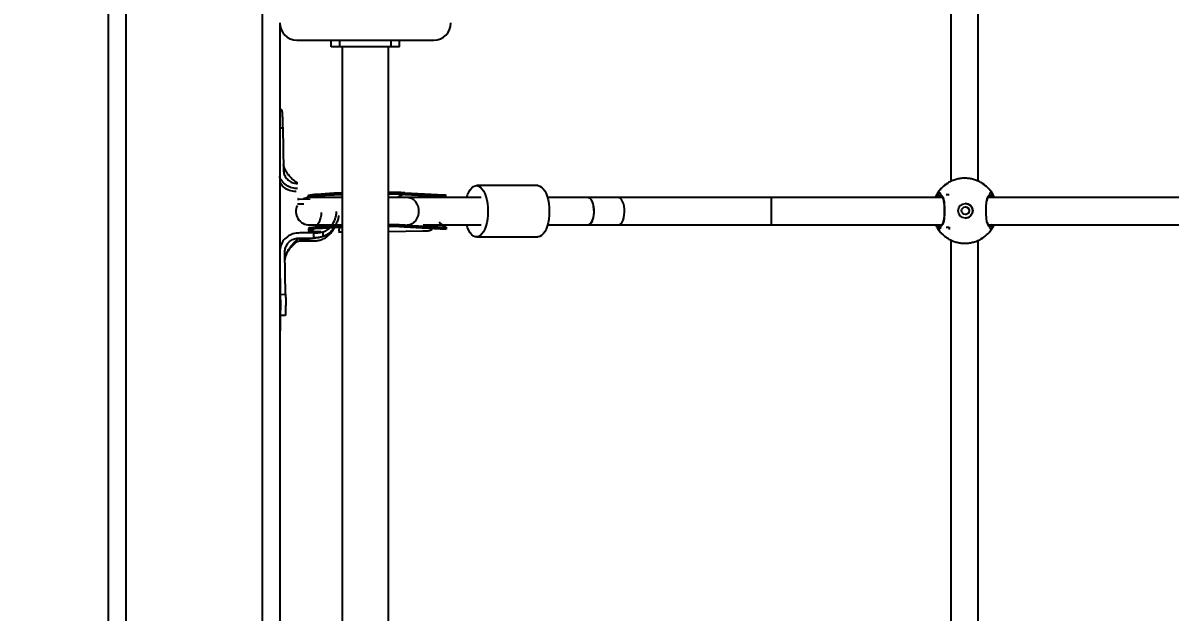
# Model space of a CAD drawing. Header units: millimetres. Extents: x -3365 to 2979, y -3775 to 2808.
# Drawn here: x -1121 to -451, y -376 to -32 of the extents above; entities that cross this region are included whole.
import ezdxf

# ---------------------------------------------------------------- set-up
doc = ezdxf.new("R2010")
doc.units = ezdxf.units.MM
for name, color, linetype in [('DIKOM_ОБЪЕКТ', 7, 'Continuous'), ('DIKOM_РАЗМЕР_ЗОНА', 7, 'Continuous'), ('DIKOM_РАЗМЕР_ОБЪЕКТА', 7, 'Continuous')]:
    doc.layers.add(name, color=color, linetype=linetype)
doc.styles.add('style1', font='arial.ttf', dxfattribs={"width": 0.8})
doc.dimstyles.new('1-50', dxfattribs={"dimtxt": 300, "dimasz": 200, "dimexe": 100, "dimexo": 0, "dimgap": 100, "dimtad": 1, "dimdec": 0, "dimtxsty": 'style1', "dimcen": 0, "dimclrd": 7, "dimclre": 7, "dimadec": 1, "dimazin": 2, "dimtfac": 1, "dimtdec": 0, "dimtmove": 0, "dimatfit": 3, "dimfxl": 0, "dimlwd": 25, "dimlwe": 18, "dimarcsym": 0})

# ---------------------------------------------------------------- blocks, each defined once
blk = doc.blocks.new('*D10')
at = {"layer": 'Defpoints', "color": 0, "transparency": 16777216}
for p in [(-921.14, 1308.33), (-1680.72, -1441.67), (325.78, -1441.67)]:
    blk.add_point(p, dxfattribs=at)
at = {"layer": 'DIKOM_РАЗМЕР_ОБЪЕКТА', "color": 7, "lineweight": 18, "transparency": 16777216}
for p, q in [((-921.14, 1308.33), (-1780.72, 1308.33)), ((325.78, -1441.67), (-1780.72, -1441.67))]:
    blk.add_line(p, q, dxfattribs=at)
at = {"layer": 'DIKOM_РАЗМЕР_ОБЪЕКТА', "color": 7, "lineweight": 25, "transparency": 16777216}
blk.add_line((-1680.72, 1108.33), (-1680.72, -1241.67), dxfattribs=at)
at = {"layer": 'DIKOM_РАЗМЕР_ОБЪЕКТА', "color": 7, "transparency": 16777216}
for points in [[(-1714.05, 1108.33), (-1647.38, 1108.33), (-1680.72, 1308.33)], [(-1714.05, -1241.67), (-1647.38, -1241.67), (-1680.72, -1441.67)]]:
    blk.add_solid(points, dxfattribs=at)
at = {"layer": 'DIKOM_РАЗМЕР_ОБЪЕКТА', "color": 0, "transparency": 16777216, "insert": (-1933.89, 16.54), "char_height": 300, "attachment_point": 5, "rotation": 90, "style": 'style1'}
blk.add_mtext('2750', dxfattribs=at)
blk = doc.blocks.new('*D12')
at = {"layer": 'Defpoints', "color": 0, "transparency": 16777216}
for p in [(-2915.08, 2808.33), (772.79, 2808.33), (178.86, -2941.67)]:
    blk.add_point(p, dxfattribs=at)
at = {"layer": 'DIKOM_РАЗМЕР_ЗОНА', "color": 7, "lineweight": 18, "transparency": 16777216}
for p, q in [((772.79, 2808.33), (-3015.08, 2808.33)), ((178.86, -2941.67), (-3015.08, -2941.67))]:
    blk.add_line(p, q, dxfattribs=at)
at = {"layer": 'DIKOM_РАЗМЕР_ЗОНА', "color": 7, "lineweight": 25, "transparency": 16777216}
blk.add_line((-2915.08, -2741.67), (-2915.08, 2608.33), dxfattribs=at)
at = {"layer": 'DIKOM_РАЗМЕР_ЗОНА', "color": 7, "transparency": 16777216}
for points in [[(-2948.41, 2608.33), (-2881.74, 2608.33), (-2915.08, 2808.33)], [(-2948.41, -2741.67), (-2881.74, -2741.67), (-2915.08, -2941.67)]]:
    blk.add_solid(points, dxfattribs=at)
at = {"layer": 'DIKOM_РАЗМЕР_ЗОНА', "color": 0, "transparency": 16777216, "insert": (-3168.25, 58.33), "char_height": 300, "attachment_point": 5, "rotation": 90, "style": 'style1'}
blk.add_mtext('5750', dxfattribs=at)

msp = doc.modelspace()

# ---------------------------------------------------------------- linework, layer by layer
at = {"layer": 'DIKOM_ОБЪЕКТ'}
for p, q in [((-1071.14, -1291.67), (-1071.14, 1308.33)), ((-1061.14, 1308.33), (-1061.14, -1291.67)), ((-981.14, -1291.67), (-981.14, 1308.33)), ((-579.15, 141.47), (-579.15, -124.26)), ((-563.15, -124.09), (-563.15, 141.35)), ((-971.14, -31.67), (-971.14, -1051.67)), ((-961.14, -41.67), (-881.14, -41.67)), ((-941.14, -45.67), (-941.14, -41.67)), ((-936.14, -45.67), (-941.14, -45.67)), ((-936.14, -45.67), (-936.14, -41.67)), ((-906.14, -45.67), (-936.14, -45.67)), ((-934.64, -45.67), (-934.64, -1037.67)), ((-907.64, -1037.67), (-907.64, -45.67)), ((-906.14, -45.67), (-906.14, -41.67)), ((-901.14, -45.67), (-906.14, -45.67)), ((-901.14, -45.67), (-901.14, -41.67)), ((-969.98, -82.47), (-971.14, -82.49)), ((-971.14, -92.91), (-969.43, -92.88)), ((-969.43, -92.88), (-968.99, -117.57)), ((-820.46, -126.7), (-856.24, -126.7)), ((-581.25, -125.39), (-580.57, -125.31)), ((-560.8, -125.39), (-560.75, -125.39)), ((-954.66, -132.75), (-954.64, -133.75)), ((-934.64, -133.7), (-953.61, -133.7)), ((-896.94, -133.7), (-907.64, -133.7)), ((-898.09, -130.88), (-898.08, -131.88)), ((-898.09, -130.88), (-875.1, -132.03)), ((-898.08, -131.88), (-875.08, -133.03)), ((-853.5, -133.7), (-896.94, -133.7)), ((-875.08, -133.03), (-875.1, -132.03)), ((-874.18, -133.2), (-874.2, -132.2)), ((-791.14, -133.7), (-814.79, -133.7)), ((-773.37, -133.7), (-791.14, -133.7)), ((-683.93, -133.7), (-773.37, -133.7)), ((-584.16, -133.7), (-683.93, -133.7)), ((-683.93, -149.7), (-683.93, -133.7)), ((-586.44, -132.38), (-585.52, -132.14)), ((-585.25, -132.92), (-585.13, -132.91)), ((-581.93, -131.89), (-580.08, -131.89)), ((-284.16, -133.7), (-557.42, -133.7)), ((-556.56, -132.92), (-556.48, -132.91)), ((-556.17, -132.14), (-555.31, -132.41)), ((-554.99, -131.2), (-554.92, -131.55)), ((-961.4, -139.3), (-961.54, -139.3)), ((-960.85, -134.56), (-959.86, -134.54)), ((-959.8, -137.54), (-960.8, -137.56)), ((-959.86, -134.54), (-953.38, -134.43)), ((-957.12, -137.49), (-959.8, -137.54)), ((-954.31, -151.72), (-954.29, -152.72)), ((-953.77, -149.7), (-934.64, -149.7)), ((-946.01, -153.78), (-945.97, -156.5)), ((-936.83, -153.73), (-934.64, -153.74)), ((-907.64, -153.46), (-887.61, -153.22)), ((-898.42, -150.85), (-873.89, -152.08)), ((-897.73, -150.85), (-898.42, -150.85)), ((-897.74, -149.85), (-897.73, -150.85)), ((-897.74, -149.85), (-874.75, -151)), ((-897.73, -150.85), (-874.73, -152)), ((-887.33, -149.7), (-853.5, -149.7)), ((-874.73, -152), (-874.75, -151)), ((-873.83, -152.08), (-873.85, -151.07)), ((-814.79, -149.7), (-791.14, -149.7)), ((-791.14, -149.7), (-773.37, -149.7)), ((-773.37, -149.7), (-683.93, -149.7)), ((-683.93, -149.7), (-584.7, -149.7)), ((-586.12, -149.56), (-585.32, -149.86)), ((-585.13, -149.87), (-585.31, -149.85)), ((-581.93, -150.89), (-580.08, -150.89)), ((-580.08, -150.89), (-580.08, -152.26)), ((-556.93, -149.7), (-284.7, -149.7)), ((-555.22, -150.29), (-556.17, -150.63)), ((-556.05, -149.7), (-555.38, -149.49)), ((-554.92, -151.23), (-554.99, -151.57)), ((-959.34, -154.37), (-960.34, -154.39)), ((-960.31, -159.12), (-960.03, -159.11)), ((-960.29, -157.38), (-959.29, -157.36)), ((-960.03, -159.11), (-951.89, -158.98)), ((-959.52, -158.21), (-959.51, -158.18)), ((-951.21, -154.23), (-959.34, -154.37)), ((-959.29, -157.36), (-951.15, -157.23)), ((-951.15, -157.23), (-951.21, -154.23)), ((-950.21, -157.18), (-948.36, -157.09)), ((-856.24, -156.7), (-820.46, -156.7)), ((-585, -154.19), (-584.74, -154.47)), ((-581.25, -157.39), (-580.57, -157.47)), ((-579.15, -158.53), (-579.15, -424.26)), ((-563.15, -424.09), (-563.15, -158.65)), ((-561.57, -157.47), (-560.75, -157.39)), ((-967.71, -190.19), (-968.14, -165.52)), ((-971.14, -174.69), (-970.7, -199.38)), ((-970.7, -190.24), (-967.71, -190.19)), ((-970.89, -202.41), (-967.89, -202.35))]:
    msp.add_line(p, q, dxfattribs=at)
at = {"layer": 'DIKOM_ОБЪЕКТ', "flags": 128}
for points in [[(-861.91, -133.7), (-861.41, -132.16), (-860.7, -130.5), (-859.89, -129.11), (-858.98, -128.01), (-858.02, -127.24), (-857.01, -126.8), (-855.98, -126.71), (-854.96, -126.97), (-853.97, -127.58), (-853.03, -128.52), (-852.17, -129.77), (-851.41, -131.3), (-850.75, -133.07), (-850.23, -135.04), (-849.84, -137.17), (-849.61, -139.41), (-849.53, -141.7)], [(-820.46, -126.7), (-820.21, -126.71), (-819.18, -126.97), (-818.19, -127.58), (-817.26, -128.52), (-816.4, -129.77), (-815.63, -131.3), (-814.98, -133.07), (-814.45, -135.04), (-814.07, -137.17), (-813.83, -139.41), (-813.75, -141.7)], [(-934.64, -131), (-936.41, -131.07), (-939.37, -131.19), (-942.14, -131.33), (-944.69, -131.48), (-947.01, -131.64), (-949.06, -131.8), (-950.81, -131.97), (-952.26, -132.13), (-953.37, -132.3), (-954.15, -132.47), (-954.57, -132.64), (-954.66, -132.75)], [(-934.64, -132), (-936.4, -132.07), (-939.35, -132.19), (-942.12, -132.33), (-944.68, -132.48), (-946.99, -132.64), (-949.04, -132.8), (-950.8, -132.96), (-952.24, -133.13), (-953.36, -133.3), (-954.13, -133.47), (-954.55, -133.64), (-954.64, -133.75)], [(-896.94, -149.7), (-895.78, -149.59), (-894.29, -149.13), (-892.92, -148.32), (-891.75, -147.2), (-890.81, -145.82), (-890.16, -144.25), (-889.83, -142.57), (-889.83, -140.84), (-890.16, -139.15), (-890.81, -137.58), (-891.75, -136.2), (-892.92, -135.08), (-894.29, -134.27), (-895.78, -133.81), (-896.94, -133.7)], [(-791.14, -149.7), (-790.37, -149.51), (-789.64, -148.96), (-788.98, -148.07), (-788.42, -146.88), (-787.98, -145.45), (-787.7, -143.84), (-787.57, -142.13), (-787.61, -140.41), (-787.82, -138.74), (-788.18, -137.21), (-788.68, -135.89), (-789.3, -134.85), (-790, -134.12), (-790.76, -133.75), (-791.14, -133.7)], [(-791.14, -149.7), (-790.56, -149.59), (-789.82, -149.13), (-789.14, -148.32), (-788.55, -147.2), (-788.08, -145.82), (-787.75, -144.25), (-787.59, -142.57), (-787.59, -140.84), (-787.75, -139.15), (-788.08, -137.58), (-788.55, -136.2), (-789.14, -135.08), (-789.82, -134.27), (-790.56, -133.81), (-791.14, -133.7)], [(-773.37, -149.7), (-772.6, -149.51), (-771.87, -148.96), (-771.21, -148.07), (-770.65, -146.88), (-770.21, -145.45), (-769.93, -143.84), (-769.8, -142.13), (-769.84, -140.41), (-770.05, -138.74), (-770.41, -137.21), (-770.91, -135.89), (-771.53, -134.85), (-772.23, -134.12), (-772.99, -133.75), (-773.37, -133.7)], [(-849.53, -141.7), (-849.61, -143.99), (-849.84, -146.23), (-850.23, -148.36), (-850.75, -150.33), (-851.41, -152.1), (-852.17, -153.63), (-853.03, -154.88), (-853.97, -155.82), (-854.96, -156.43), (-855.98, -156.69), (-857.01, -156.6), (-858.02, -156.16), (-858.98, -155.39), (-859.89, -154.29), (-860.7, -152.9), (-861.41, -151.24), (-861.91, -149.7)], [(-813.75, -141.7), (-813.83, -143.99), (-814.07, -146.23), (-814.45, -148.36), (-814.98, -150.33), (-815.63, -152.1), (-816.4, -153.63), (-817.26, -154.88), (-818.19, -155.82), (-819.18, -156.43), (-820.21, -156.69), (-820.46, -156.7)], [(-934.64, -149.99), (-936.07, -150.04), (-939.02, -150.17), (-941.79, -150.31), (-944.34, -150.46), (-946.66, -150.61), (-948.71, -150.77), (-950.47, -150.94), (-951.91, -151.11), (-953.03, -151.28), (-953.8, -151.45), (-954.22, -151.61), (-954.31, -151.72)], [(-934.64, -150.99), (-936.05, -151.04), (-939, -151.17), (-941.77, -151.31), (-944.33, -151.45), (-946.64, -151.61), (-948.69, -151.77), (-950.45, -151.94), (-951.89, -152.11), (-953.01, -152.28), (-953.78, -152.45), (-954.2, -152.61), (-954.27, -152.77), (-953.99, -152.92), (-953.35, -153.07), (-952.36, -153.2), (-951.04, -153.32), (-949.4, -153.43), (-947.47, -153.52), (-947.22, -153.53)], [(-898.42, -150.85), (-899.36, -150.74), (-899.65, -150.68)], [(-877.95, -147.77), (-877.36, -148.57), (-876.12, -149.77)]]:
    msp.add_lwpolyline(points, dxfattribs=at)
at = {"layer": 'DIKOM_ОБЪЕКТ'}
for centre, radius in [((-570.64, -141.39), 4.25), ((-570.68, -141.39), 2.25)]:
    msp.add_circle(centre, radius, dxfattribs=at)
for centre, radius, start, end in [((-961.14, -31.67), 10, 180, 270), ((-881.14, -31.67), 10, 270, 0), ((-571, -141.39), 19, 122.65184, 147.35469), ((-571, -141.39), 19, 32.64459, 57.34887), ((-953.77, -141.7), 8, 96.21312, 115.81644), ((-909.39, -375.63), 245.01, 87.35632, 89.59053), ((-909.39, -377.11), 245.5, 87.3586, 89.59268), ((-897.64, -138.77), 6.91, 93.63148, 132.78695), ((-570.96, -141.37), 18.64, 144.38696, 149.4334), ((-570.97, -141.31), 17.2, 144.95479, 147.8067), ((-570.64, -141.25), 17.09, 32.18449, 35.05402), ((-570.9, -141.37), 18.64, 30.56848, 35.61464), ((-953.77, -141.7), 8, 154.95948, 270), ((-570.64, -141.39), 4.25, 359.99862, 89.99415), ((-570.64, -141.39), 4.25, 269.99843, 0.0072), ((-909.6, -414.71), 265.12, 87.43645, 89.57653), ((-909.56, -414.99), 264.41, 87.43433, 89.58417), ((-570.92, -141.39), 18.68, 210.5701, 215.605), ((-571, -141.39), 19, 212.64415, 237.34931), ((-570.86, -141.4), 17.33, 212.20827, 215.03908), ((-571, -141.39), 19, 302.64997, 327.35656), ((-570.75, -141.46), 17.22, 324.95212, 327.80053), ((-570.94, -141.38), 18.68, 324.39339, 329.42803)]:
    msp.add_arc(centre, radius, start, end, dxfattribs=at)
for points, knots in [([(-969.98, -82.51), (-969.96, -82.53), (-969.92, -82.57), (-969.84, -83.3), (-969.75, -84.56), (-969.66, -86.37), (-969.55, -89), (-969.48, -91.42), (-969.43, -92.88)], [0, 0, 0, 0, 0.127549, 0.282777, 0.442506, 0.597737, 0.757467, 1, 1, 1, 1]), ([(-960.51, -125.36), (-960.7, -125.3), (-961.1, -125.16), (-961.95, -124.46), (-962.9, -123.61), (-964.03, -122.68), (-964.98, -121.74), (-965.95, -120.64), (-967.05, -119.2), (-967.96, -117.56), (-968.56, -116.05), (-968.83, -115.21), (-968.98, -114.66), (-969.03, -114.42), (-969.05, -114.33)], [0, 0, 0, 0, 0.042862, 0.08917, 0.227715, 0.327811, 0.424984, 0.532167, 0.650249, 0.817667, 0.90081, 0.941223, 0.975667, 1, 1, 1, 1]), ([(-968.99, -117.57), (-968.98, -117.79), (-968.93, -118.91), (-968.37, -120.89), (-966.81, -123.13), (-964.6, -124.73), (-962.49, -125.38), (-961.22, -125.41), (-960.85, -125.42)], [0, 0, 0, 0, 0.054132, 0.268334, 0.482528, 0.697283, 0.911983, 1, 1, 1, 1]), ([(-960.8, -128.42), (-960.89, -128.42), (-961.31, -128.42), (-962.97, -128.33), (-965.77, -127.58), (-968.79, -125.4), (-970.67, -123.16), (-971.06, -121.65), (-971.14, -121.34)], [0, 0, 0, 0, 0.019063, 0.095389, 0.373319, 0.651246, 0.927952, 1, 1, 1, 1]), ([(-961.54, -130.17), (-961.63, -130.17), (-962.05, -130.17), (-963.71, -130.08), (-966.47, -129.31), (-969.44, -127.36), (-970.62, -125.48), (-971.14, -124.66)], [0, 0, 0, 0, 0.021953, 0.109854, 0.429929, 0.750002, 1, 1, 1, 1]), ([(-581.3, -125.45), (-581.43, -125.52), (-582.21, -125.98), (-583.52, -127.05), (-585.16, -128.64), (-586.57, -130.43), (-587.65, -132.12), (-588.15, -133.25), (-588.35, -133.7)], [0, 0, 0, 0, 0.038966, 0.248128, 0.456369, 0.663079, 0.867029, 1, 1, 1, 1]), ([(-561.18, -125.12), (-561.84, -124.76), (-563.17, -124.01), (-565.35, -123.2), (-567.64, -122.64), (-570.03, -122.36), (-572.47, -122.39), (-574.93, -122.74), (-577.36, -123.43), (-579.48, -124.31), (-580.71, -125.08), (-581.21, -125.39)], [0, 0, 0, 0, 0.107113, 0.217064, 0.328828, 0.44238, 0.55776, 0.675059, 0.794452, 0.916229, 1, 1, 1, 1]), ([(-560.73, -125.43), (-560.87, -125.32), (-561.01, -125.21), (-561.17, -125.13), (-561.18, -125.12)], [0, 0, 0, 0, 0.963295, 1, 1, 1, 1]), ([(-554.97, -131.19), (-554.99, -131.16), (-555.35, -130.53), (-556.23, -129.39), (-557.66, -127.8), (-559.16, -126.46), (-560.25, -125.74), (-560.73, -125.43)], [0, 0, 0, 0, 0.012223, 0.264709, 0.524838, 0.791498, 1, 1, 1, 1]), ([(-875.1, -132.03), (-874.81, -132.04), (-874.29, -132.07), (-874.26, -132.16), (-874.24, -132.2)], [0, 0, 0, 0, 0.554091, 1, 1, 1, 1]), ([(-874.77, -133.7), (-874.68, -133.63), (-874.33, -133.38), (-874.13, -133.21), (-874.24, -133.08), (-874.79, -133.05), (-875.08, -133.03)], [0, 0, 0, 0, 0.100111, 0.386814, 0.676675, 1, 1, 1, 1]), ([(-587.93, -133.7), (-587.5, -133.15), (-587.01, -132.51), (-586.51, -132.4), (-586.44, -132.38)], [0, 0, 0, 0, 0.858408, 1, 1, 1, 1]), ([(-585.23, -132.94), (-585.56, -132.94), (-586.09, -132.94), (-586.62, -133.5), (-586.81, -133.7)], [0, 0, 0, 0, 0.63344, 1, 1, 1, 1]), ([(-586.11, -130.51), (-586.02, -130.67), (-585.83, -130.98), (-585.31, -131.28), (-585.05, -131.43)], [0, 0, 0, 0, 0.496571, 1, 1, 1, 1]), ([(-585.05, -131.43), (-585.31, -131.28), (-585.83, -130.98), (-586.02, -130.67), (-586.11, -130.51)], [0, 0, 0, 0, 0.496486, 1, 1, 1, 1]), ([(-585.05, -132.9), (-585.11, -132.9), (-585.24, -132.88), (-585.41, -132.78), (-585.54, -132.64), (-585.6, -132.47), (-585.6, -132.31), (-585.56, -132.2), (-585.53, -132.15), (-585.52, -132.14)], [0, 0, 0, 0, 0.177657, 0.355488, 0.528427, 0.689338, 0.838929, 0.983098, 1, 1, 1, 1]), ([(-585.52, -132.14), (-585.55, -132.19), (-585.59, -132.28), (-585.6, -132.45), (-585.56, -132.6), (-585.46, -132.74), (-585.32, -132.84), (-585.18, -132.9), (-585.08, -132.9), (-585.05, -132.9)], [0, 0, 0, 0, 0.145257, 0.290777, 0.434639, 0.582067, 0.738554, 0.90619, 1, 1, 1, 1]), ([(-585.52, -132.14), (-585.14, -132.27), (-584.34, -132.55), (-583.51, -134.29), (-583.09, -136.55), (-582.88, -139.12), (-582.83, -141.88), (-582.95, -144.93), (-583.29, -147.57), (-583.93, -149.52), (-584.73, -150.46), (-585.32, -150.59), (-585.52, -150.63)], [0, 0, 0, 0, 0.111434, 0.229359, 0.339013, 0.410113, 0.516709, 0.623259, 0.729394, 0.834804, 0.941414, 1, 1, 1, 1]), ([(-585.04, -132.94), (-584.98, -132.95), (-584.78, -132.98), (-584.46, -133.24), (-584.06, -133.8), (-583.7, -134.64), (-583.42, -135.75), (-583.21, -137.08), (-583.08, -138.56), (-583.01, -139.87), (-583.01, -140.66), (-583.01, -140.92)], [0, 0, 0, 0, 0.056311, 0.183682, 0.303648, 0.431187, 0.558268, 0.683795, 0.812724, 0.940876, 1, 1, 1, 1]), ([(-558.15, -135.45), (-558.12, -135.22), (-557.97, -134.17), (-557.44, -132.95), (-556.74, -132.24), (-556.28, -132.16), (-556.17, -132.14)], [0, 0, 0, 0, 0.10276, 0.487505, 0.879934, 1, 1, 1, 1]), ([(-558.04, -135.65), (-557.99, -135.42), (-557.88, -134.79), (-557.61, -134.01), (-557.26, -133.35), (-556.88, -133), (-556.67, -132.87), (-556.53, -132.9), (-556.52, -132.9)], [0, 0, 0, 0, 0.124983, 0.336786, 0.549209, 0.760544, 0.983632, 1, 1, 1, 1]), ([(-555.75, -130.51), (-555.82, -130.67), (-555.95, -130.98), (-556.42, -131.28), (-556.65, -131.43)], [0, 0, 0, 0, 0.49657, 1, 1, 1, 1]), ([(-555.75, -130.51), (-555.82, -130.67), (-555.95, -130.98), (-556.42, -131.28), (-556.65, -131.43)], [0, 0, 0, 0, 0.49657, 1, 1, 1, 1]), ([(-556.17, -132.14), (-556.15, -132.19), (-556.1, -132.28), (-556.1, -132.45), (-556.14, -132.6), (-556.23, -132.74), (-556.37, -132.84), (-556.52, -132.9), (-556.61, -132.9), (-556.65, -132.9)], [0, 0, 0, 0, 0.145256, 0.290778, 0.43464, 0.582067, 0.738554, 0.90619, 1, 1, 1, 1]), ([(-556.52, -132.88), (-556.5, -132.88), (-556.41, -132.87), (-556.28, -132.78), (-556.16, -132.64), (-556.1, -132.47), (-556.1, -132.31), (-556.14, -132.2), (-556.17, -132.15), (-556.17, -132.14)], [0, 0, 0, 0, 0.067206, 0.268945, 0.465088, 0.647608, 0.817288, 0.980829, 1, 1, 1, 1]), ([(-555.01, -133.7), (-555.17, -133.52), (-555.64, -132.95), (-556.12, -132.95), (-556.44, -132.96)], [0, 0, 0, 0, 0.319421, 1, 1, 1, 1]), ([(-555.31, -132.41), (-555.22, -132.43), (-554.78, -132.53), (-554.34, -133.18), (-553.99, -133.7)], [0, 0, 0, 0, 0.199299, 1, 1, 1, 1]), ([(-553.65, -133.7), (-553.77, -133.41), (-554.14, -132.54), (-554.64, -131.73), (-554.97, -131.19)], [0, 0, 0, 0, 0.33145, 1, 1, 1, 1]), ([(-960.11, -134.55), (-960.23, -134.56), (-960.36, -134.57), (-960.49, -134.51), (-960.51, -134.5)], [0, 0, 0, 0, 0.870705, 1, 1, 1, 1]), ([(-570.73, -139.15), (-570.52, -139.16), (-570.06, -139.19), (-569.41, -139.52), (-568.87, -140.04), (-568.54, -140.7), (-568.5, -141.17), (-568.48, -141.39)], [0, 0, 0, 0, 0.18122, 0.388195, 0.601204, 0.818584, 1, 1, 1, 1]), ([(-557.8, -148.6), (-557.91, -148.34), (-558.24, -147.52), (-558.43, -145.55), (-558.57, -142.94), (-558.58, -140.17), (-558.48, -137.39), (-558.24, -136.03), (-558.15, -135.45)], [0, 0, 0, 0, 0.095458, 0.303915, 0.440558, 0.645593, 0.850384, 1, 1, 1, 1]), ([(-946.95, -142.41), (-946.97, -142.91), (-947.01, -143.98), (-947.35, -145.65), (-947.95, -147.42), (-948.89, -149.2), (-950.11, -150.84), (-951.47, -152.16), (-952.8, -153.14), (-953.95, -153.79), (-954.8, -154.18), (-955.1, -154.28), (-955.15, -154.3)], [0, 0, 0, 0, 0.096672, 0.20607, 0.325937, 0.455397, 0.592363, 0.717111, 0.823635, 0.913127, 0.987301, 1, 1, 1, 1]), ([(-946.01, -153.78), (-945.44, -153.57), (-943.87, -152.98), (-941.59, -151.19), (-939.42, -148.19), (-938.35, -144.93), (-937.99, -142.7), (-938.03, -141.89), (-938.03, -141.87)], [0, 0, 0, 0, 0.121319, 0.331322, 0.564194, 0.841431, 0.996248, 1, 1, 1, 1]), ([(-936.68, -144.1), (-936.8, -144.74), (-937.07, -146.26), (-937.87, -148.56), (-939.13, -150.98), (-940.84, -153.17), (-943.09, -155.19), (-944.95, -156.04), (-945.97, -156.5)], [0, 0, 0, 0, 0.119615, 0.282589, 0.445512, 0.619966, 0.794259, 1, 1, 1, 1]), ([(-583.01, -140.92), (-583, -141.21), (-582.99, -142.06), (-583.04, -143.45), (-583.14, -145.01), (-583.31, -146.43), (-583.56, -147.65), (-583.88, -148.62), (-584.27, -149.32), (-584.69, -149.73), (-584.96, -149.89), (-585.13, -149.87), (-585.15, -149.87)], [0, 0, 0, 0, 0.063293, 0.180364, 0.296849, 0.412182, 0.527054, 0.639976, 0.752369, 0.864577, 0.982618, 1, 1, 1, 1]), ([(-568.48, -141.39), (-568.5, -141.64), (-568.55, -142.13), (-568.92, -142.8), (-569.48, -143.31), (-570.12, -143.61), (-570.56, -143.61), (-570.73, -143.61)], [0, 0, 0, 0, 0.209699, 0.419257, 0.633145, 0.850569, 1, 1, 1, 1]), ([(-951.21, -154.23), (-951.12, -154.23), (-950.7, -154.22), (-949.93, -154.21), (-948.27, -154.22), (-946.98, -153.97), (-946.01, -153.78)], [0, 0, 0, 0, 0.048446, 0.242259, 0.436072, 1, 1, 1, 1]), ([(-948.82, -149.7), (-948.89, -149.76), (-949.15, -149.97), (-949.61, -150.3), (-949.83, -150.47), (-949.79, -150.53), (-949.77, -150.55)], [0, 0, 0, 0, 0.084923, 0.294753, 0.73836, 1, 1, 1, 1]), ([(-949.36, -151.52), (-949.36, -151.56), (-949.36, -151.68), (-948.55, -151.65), (-946.97, -151.55), (-944.65, -151.37), (-942.01, -151.2), (-939.07, -151.05), (-936.59, -150.94), (-935.06, -150.88), (-934.64, -150.87)], [0, 0, 0, 0, 0.071347, 0.211829, 0.357662, 0.50761, 0.656135, 0.802447, 0.946497, 1, 1, 1, 1]), ([(-946.69, -158.2), (-946.25, -158.02), (-944.57, -157.32), (-942.45, -155.73), (-940.53, -153.56), (-939.24, -151.53), (-938.46, -149.99), (-938.2, -149.09), (-938.18, -149.01)], [0, 0, 0, 0, 0.109856, 0.4258, 0.603746, 0.781771, 0.982305, 1, 1, 1, 1]), ([(-936.55, -150.94), (-936.54, -151.26), (-936.51, -152.03), (-936.62, -152.79), (-936.68, -153.23)], [0, 0, 0, 0, 0.415858, 1, 1, 1, 1]), ([(-887.61, -153.22), (-887.05, -153.21), (-885.92, -153.2), (-884.33, -153.1), (-883.07, -152.83), (-882.29, -152.35), (-882.11, -151.87), (-882.02, -151.65)], [0, 0, 0, 0, 0.211763, 0.423584, 0.633078, 0.834052, 1, 1, 1, 1]), ([(-873.86, -151.07), (-873.95, -151.04), (-874.13, -150.98), (-875, -150.57), (-875.74, -150.04), (-876.12, -149.77)], [0, 0, 0, 0, 0.337797, 0.658898, 1, 1, 1, 1]), ([(-874.75, -151), (-874.45, -151.03), (-873.99, -151.06), (-873.95, -151.07), (-873.94, -151.07)], [0, 0, 0, 0, 0.633378, 1, 1, 1, 1]), ([(-873.86, -152.08), (-873.88, -152.07), (-873.93, -152.06), (-874.45, -152.02), (-874.73, -152)], [0, 0, 0, 0, 0.456565, 1, 1, 1, 1]), ([(-588.07, -149.7), (-588.04, -149.78), (-587.74, -150.47), (-586.98, -151.7), (-586.1, -153), (-585.49, -153.65), (-585.35, -153.8)], [0, 0, 0, 0, 0.051925, 0.456619, 0.876777, 1, 1, 1, 1]), ([(-586.64, -150.24), (-586.76, -150.21), (-586.99, -150.17), (-587.21, -149.85), (-587.32, -149.7)], [0, 0, 0, 0, 0.52614, 1, 1, 1, 1]), ([(-585.52, -150.63), (-585.57, -150.64), (-585.92, -150.66), (-586.3, -150.44), (-586.64, -150.24)], [0, 0, 0, 0, 0.120946, 1, 1, 1, 1]), ([(-585.05, -151.35), (-585.31, -151.5), (-585.83, -151.8), (-586.02, -152.11), (-586.11, -152.26)], [0, 0, 0, 0, 0.496485, 1, 1, 1, 1]), ([(-586.11, -152.26), (-586.02, -152.11), (-585.83, -151.8), (-585.31, -151.5), (-585.05, -151.35)], [0, 0, 0, 0, 0.49657, 1, 1, 1, 1]), ([(-585.52, -150.63), (-585.55, -150.59), (-585.59, -150.49), (-585.6, -150.33), (-585.56, -150.17), (-585.46, -150.04), (-585.32, -149.93), (-585.18, -149.88), (-585.08, -149.87), (-585.05, -149.87)], [0, 0, 0, 0, 0.14535, 0.290754, 0.434608, 0.582119, 0.738531, 0.906194, 1, 1, 1, 1]), ([(-585.19, -149.9), (-585.2, -149.9), (-585.29, -149.91), (-585.41, -149.99), (-585.54, -150.13), (-585.6, -150.3), (-585.6, -150.47), (-585.56, -150.58), (-585.53, -150.63), (-585.52, -150.63)], [0, 0, 0, 0, 0.057029, 0.260881, 0.45928, 0.643791, 0.815198, 0.980512, 1, 1, 1, 1]), ([(-556.17, -150.63), (-556.23, -150.63), (-556.69, -150.56), (-557.34, -150.14), (-557.68, -149), (-557.8, -148.6)], [0, 0, 0, 0, 0.078535, 0.679047, 1, 1, 1, 1]), ([(-556.68, -149.82), (-556.74, -149.81), (-556.91, -149.77), (-557.22, -149.46), (-557.53, -148.97), (-557.68, -148.5), (-557.74, -148.32)], [0, 0, 0, 0, 0.180993, 0.50384, 0.809032, 1, 1, 1, 1]), ([(-557.63, -154.84), (-557.37, -154.59), (-556.57, -153.82), (-555.68, -152.72), (-555.14, -151.82), (-554.99, -151.57)], [0, 0, 0, 0, 0.252607, 0.792677, 1, 1, 1, 1]), ([(-556.65, -149.87), (-556.63, -149.88), (-556.57, -149.89), (-556.5, -149.85), (-556.45, -149.83)], [0, 0, 0, 0, 0.218328, 1, 1, 1, 1]), ([(-556.65, -149.87), (-556.58, -149.88), (-556.45, -149.89), (-556.28, -149.99), (-556.16, -150.13), (-556.1, -150.3), (-556.1, -150.47), (-556.14, -150.58), (-556.17, -150.63), (-556.17, -150.63)], [0, 0, 0, 0, 0.177667, 0.35546, 0.528456, 0.689359, 0.838834, 0.983006, 1, 1, 1, 1]), ([(-556.17, -150.63), (-556.15, -150.59), (-556.1, -150.49), (-556.1, -150.33), (-556.14, -150.17), (-556.23, -150.04), (-556.37, -149.93), (-556.52, -149.88), (-556.61, -149.87), (-556.65, -149.87)], [0, 0, 0, 0, 0.14535, 0.290755, 0.434609, 0.582119, 0.738531, 0.906195, 1, 1, 1, 1]), ([(-556.65, -151.35), (-556.42, -151.5), (-555.95, -151.8), (-555.82, -152.11), (-555.75, -152.26)], [0, 0, 0, 0, 0.496485, 1, 1, 1, 1]), ([(-556.65, -151.35), (-556.42, -151.5), (-555.95, -151.8), (-555.82, -152.11), (-555.75, -152.26)], [0, 0, 0, 0, 0.496485, 1, 1, 1, 1]), ([(-554.51, -149.7), (-554.64, -149.89), (-554.88, -150.23), (-555.11, -150.27), (-555.22, -150.29)], [0, 0, 0, 0, 0.574356, 1, 1, 1, 1]), ([(-554.99, -151.57), (-554.74, -151.19), (-554.34, -150.59), (-554.05, -149.94), (-553.95, -149.7)], [0, 0, 0, 0, 0.639494, 1, 1, 1, 1]), ([(-960.34, -154.39), (-960.43, -154.39), (-960.85, -154.4), (-962.5, -154.54), (-965.23, -155.39), (-968.25, -157.63), (-970.35, -160.74), (-971.11, -163.56), (-971.14, -165.17), (-971.14, -165.55)], [0, 0, 0, 0, 0.01481, 0.074108, 0.288783, 0.503462, 0.718039, 0.933088, 1, 1, 1, 1]), ([(-968.14, -165.52), (-968.14, -165.43), (-968.15, -164.97), (-968.04, -163.76), (-967.46, -161.81), (-965.99, -159.69), (-963.78, -158.08), (-961.75, -157.45), (-960.57, -157.4), (-960.29, -157.38)], [0, 0, 0, 0, 0.022082, 0.110617, 0.289012, 0.502889, 0.717715, 0.931832, 1, 1, 1, 1]), ([(-968.06, -170.07), (-968.02, -169.8), (-967.89, -168.92), (-967.48, -167.39), (-966.65, -165.19), (-965.23, -162.88), (-963.9, -161.17), (-962.62, -159.9), (-961.81, -158.97), (-961.1, -158.26), (-960.6, -157.8), (-960.43, -157.67), (-960.29, -157.59), (-960.19, -157.54), (-960.13, -157.52), (-960.1, -157.5), (-960.07, -157.49), (-960.07, -157.49), (-960.08, -157.49)], [0, 0, 0, 0, 0.057578, 0.185266, 0.346994, 0.503868, 0.684727, 0.767443, 0.847677, 0.943067, 0.95712, 0.968394, 0.978444, 0.982862, 0.986573, 0.990178, 0.994222, 1, 1, 1, 1]), ([(-966.86, -165.95), (-966.68, -165.63), (-966.36, -165.08), (-965.66, -164.03), (-964.93, -163.07), (-964.04, -162.08), (-963.05, -161.19), (-962.4, -160.49), (-961.93, -160.05), (-961.52, -159.69), (-961.11, -159.31), (-960.77, -159.2), (-960.66, -159.17)], [0, 0, 0, 0, 0.149351, 0.260375, 0.384532, 0.536639, 0.680976, 0.801873, 0.846787, 0.894961, 0.966251, 1, 1, 1, 1]), ([(-960.66, -159.17), (-960.64, -159.16), (-960.52, -159.12), (-960.41, -159.12), (-960.31, -159.12)], [0, 0, 0, 0, 0.122819, 1, 1, 1, 1]), ([(-950.79, -158.96), (-950.91, -158.95), (-952.13, -158.9), (-954.65, -158.82), (-956.47, -158.71), (-957.24, -158.65), (-957.28, -158.65), (-957.32, -158.65), (-957.35, -158.65), (-957.39, -158.64), (-957.43, -158.64), (-957.47, -158.64), (-957.52, -158.63), (-957.56, -158.63), (-957.6, -158.63), (-957.64, -158.62), (-957.69, -158.62), (-957.73, -158.61), (-957.77, -158.61), (-957.82, -158.61), (-957.86, -158.6), (-957.91, -158.6), (-957.96, -158.59), (-958, -158.59), (-958.05, -158.58), (-958.15, -158.57), (-958.47, -158.54), (-959.08, -158.46), (-959.61, -158.34), (-959.55, -158.23), (-959.53, -158.18)], [0, 0, 0, 0, 0.025966, 0.268123, 0.493526, 0.497243, 0.50104, 0.504921, 0.508887, 0.512939, 0.51708, 0.521312, 0.525637, 0.530058, 0.534576, 0.539196, 0.543918, 0.548747, 0.553685, 0.558736, 0.563903, 0.56919, 0.574601, 0.58014, 0.585813, 0.591623, 0.614865, 0.707934, 0.858527, 1, 1, 1, 1]), ([(-959.53, -158.18), (-959.4, -158.13), (-959.26, -158.08), (-958.9, -158.01), (-958.61, -157.95), (-958.2, -157.89), (-957.84, -157.85), (-957.74, -157.83), (-957.68, -157.83), (-957.63, -157.82), (-957.58, -157.82), (-957.53, -157.81), (-957.48, -157.8), (-957.43, -157.8), (-957.38, -157.79), (-957.33, -157.79), (-957.29, -157.78), (-957.24, -157.78), (-957.2, -157.77), (-957.15, -157.77), (-957.11, -157.76), (-957.06, -157.76), (-957.02, -157.75), (-956.98, -157.75), (-956.93, -157.74), (-956.89, -157.74), (-956.85, -157.74), (-956.02, -157.65), (-954.08, -157.48), (-951.46, -157.31), (-950.18, -157.22), (-950.05, -157.21)], [0, 0, 0, 0, 0.157079, 0.164979, 0.213615, 0.316998, 0.342815, 0.349269, 0.35557, 0.361723, 0.367734, 0.373607, 0.379346, 0.384957, 0.390442, 0.395806, 0.401052, 0.406184, 0.411203, 0.416113, 0.420918, 0.425619, 0.430219, 0.43472, 0.439125, 0.443436, 0.447654, 0.451783, 0.702165, 0.971157, 1, 1, 1, 1]), ([(-951.89, -158.98), (-951.8, -158.98), (-951.44, -158.97), (-951.08, -158.96), (-950.81, -158.96)], [0, 0, 0, 0, 0.256328, 1, 1, 1, 1]), ([(-950.07, -157.21), (-950.17, -157.21), (-950.53, -157.22), (-950.88, -157.22), (-951.15, -157.23)], [0, 0, 0, 0, 0.25633, 1, 1, 1, 1]), ([(-950.81, -158.96), (-950.11, -158.92), (-948.7, -158.85), (-947.37, -158.42), (-946.69, -158.2)], [0, 0, 0, 0, 0.492161, 1, 1, 1, 1]), ([(-945.97, -156.5), (-946.62, -156.7), (-947.95, -157.11), (-949.35, -157.18), (-950.07, -157.21)], [0, 0, 0, 0, 0.491618, 1, 1, 1, 1]), ([(-584.74, -154.47), (-584.61, -154.63), (-583.98, -155.33), (-582.81, -156.33), (-581.71, -157.06), (-581.21, -157.39)], [0, 0, 0, 0, 0.134319, 0.610921, 1, 1, 1, 1]), ([(-580.82, -157.65), (-580.16, -158.02), (-578.83, -158.76), (-576.65, -159.57), (-574.36, -160.14), (-571.97, -160.41), (-569.53, -160.38), (-567.07, -160.03), (-564.64, -159.35), (-562.5, -158.45), (-561.25, -157.67), (-560.73, -157.34)], [0, 0, 0, 0, 0.10672, 0.216265, 0.327615, 0.44075, 0.555701, 0.672566, 0.79152, 0.912849, 1, 1, 1, 1]), ([(-560.73, -157.34), (-560.59, -157.27), (-559.8, -156.8), (-558.74, -155.97), (-557.92, -155.13), (-557.63, -154.84)], [0, 0, 0, 0, 0.116092, 0.692558, 1, 1, 1, 1]), ([(-970.25, -161.16), (-970.55, -161.75), (-970.94, -162.53), (-971.1, -163.37), (-971.14, -163.57)], [0, 0, 0, 0, 0.763458, 1, 1, 1, 1]), ([(-967.71, -190.19), (-967.7, -190.27), (-967.7, -190.7), (-967.69, -192.46), (-967.68, -194.95), (-967.7, -197.62), (-967.72, -199.59), (-967.76, -201.09), (-967.81, -202.01), (-967.86, -202.41), (-967.89, -202.32), (-967.9, -202.31)], [0, 0, 0, 0, 0.011866, 0.059336, 0.250338, 0.392717, 0.539224, 0.6816, 0.828106, 0.970483, 1, 1, 1, 1]), ([(-971.14, -208.97), (-971.14, -209.13), (-971.1, -209.87), (-971.03, -210.73), (-970.95, -211.47), (-970.87, -211.62), (-970.81, -211.2), (-970.76, -210.22), (-970.72, -208.72), (-970.69, -206.71), (-970.68, -204.42), (-970.69, -201.95), (-970.7, -200.24), (-970.7, -199.38)], [0, 0, 0, 0, 0.025369, 0.124591, 0.226692, 0.325915, 0.428016, 0.527238, 0.629339, 0.728562, 0.830662, 0.914478, 1, 1, 1, 1])]:
    msp.add_open_spline(points, degree=3, knots=knots, dxfattribs=at)

# ---------------------------------------------------------------- dimensions: what is measured, and where the dimension line sits
at = {"layer": 'DIKOM_РАЗМЕР_ЗОНА'}
dim = msp.add_linear_dim(base=(-2915.08, 2808.33), p1=(178.86, -2941.67), p2=(772.79, 2808.33), angle=90, dimstyle='1-50', dxfattribs=at)
dim.commit()
dim.dimension.update_dxf_attribs({"geometry": '*D12', "text_midpoint": (-2915.08, 58.33), "dimtype": 160})
at = {"layer": 'DIKOM_РАЗМЕР_ОБЪЕКТА'}
dim = msp.add_linear_dim(base=(-1680.72, -1441.67), p1=(-921.14, 1308.33), p2=(325.78, -1441.67), angle=90, dimstyle='1-50', dxfattribs=at)
dim.commit()
dim.dimension.update_dxf_attribs({"geometry": '*D10', "text_midpoint": (-1680.72, 16.54), "dimtype": 160})

doc.saveas('drawing.dxf')
